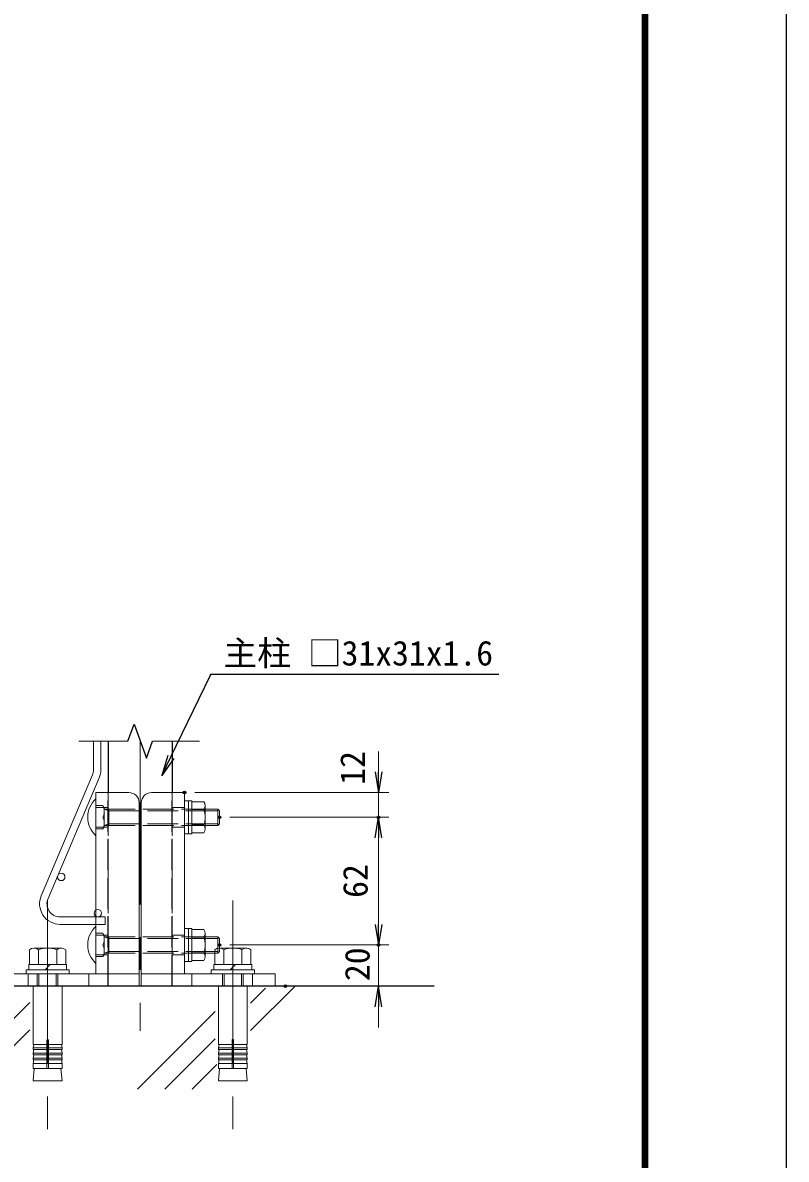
# Model space of a CAD drawing. Units: millimetres, scale not verified. Extents: x -4200 to 4200, y -2970 to 2970.
# Drawn here: x 2717 to 4200, y -886 to 1322 of the extents above; entities that cross this region are included whole.
import ezdxf
from ezdxf.enums import TextEntityAlignment as Align

# ---------------------------------------------------------------- set-up
doc = ezdxf.new("R2010")
doc.units = ezdxf.units.MM
doc.header["$LTSCALE"] = 10
doc.header["$PDMODE"] = 32
doc.header["$PDSIZE"] = 5
doc.linetypes.add('DASHED', pattern=[7.5, 6, -1.5])
doc.linetypes.add('USER1', pattern=[50.8, 31.75, -6.35, 6.35, -6.35])
for name, color, linetype, lineweight in [('0-0_D-TTL', 7, 'Continuous', 25), ('0-2_D-BGD', 7, 'Continuous', 25), ('0-3_D-BMK', 2, 'USER1', 13), ('0-4_D-STR3', 3, 'Continuous', 13), ('0-5_D-STR-DIM', 7, 'Continuous', 13), ('0-6_D-STR1', 1, 'Continuous', 25), ('0-7_D-STR2', 7, 'Continuous', 13), ('0-8_D-DCR-HCH', 7, 'Continuous', 13), ('0-9_0', 7, 'Continuous', 25), ('0-B_D-STR-TXT', 7, 'Continuous', 25)]:
    doc.layers.add(name, color=color, linetype=linetype, lineweight=lineweight)
doc.layers.add('0-A_Defpoints', color=7, linetype='Continuous')
doc.styles.add('ＭＳ ゴシック', font='')
doc.styles.get('ＭＳ ゴシック').set_extended_font_data('MS Gothic')

# ---------------------------------------------------------------- blocks, each defined once
blk = doc.blocks.new('ベースプレート部品\u3000側面図')
at = {"layer": '0-4_D-STR3'}
for p, q in [((39172.31, 25706.48), (39012.31, 25706.48)), ((39012.31, 25706.48), (39012.31, 24826.48)), ((39222.31, 24766.48), (39222.31, 25656.48)), ((39222.31, 24826.48), (38572.31, 24826.48)), ((38572.31, 24826.48), (38572.31, 24766.48)), ((39222.31, 24766.48), (38572.31, 24766.48))]:
    blk.add_line(p, q, dxfattribs=at)
at = {"layer": '0-4_D-STR3', "linetype": 'DASHED'}
for p, q in [((39072.31, 25706.48), (39072.31, 24826.48)), ((39072.31, 25633.98), (39012.31, 25633.98)), ((39072.31, 25538.98), (39012.31, 25538.98)), ((39072.31, 25013.98), (39012.31, 25013.98)), ((39072.31, 24918.98), (39012.31, 24918.98)), ((38682.31, 24826.48), (38682.31, 24766.48)), ((38977.31, 24826.48), (38977.31, 24766.48))]:
    blk.add_line(p, q, dxfattribs=at)
at = {"layer": '0-4_D-STR3'}
blk.add_arc((39172.31, 25656.48), 50, 0, 90, dxfattribs=at)
blk = doc.blocks.new('_Open')
at = {"layer": '0-9_0'}
blk.add_line((-10, 1.667), (0, 0), dxfattribs=at)
blk.add_lwpolyline([(-10, -1.667), (0, 0), (-10, 0)], dxfattribs=at)
blk = doc.blocks.new('BREAK')
at = {"layer": '0-9_0'}
for p, q in [((352.4, 128.3), (0, 256.5)), ((-352.4, -128.3), (352.4, 128.3)), ((0, -256.5), (-352.4, -128.3))]:
    blk.add_line(p, q, dxfattribs=at)
blk = doc.blocks.new('MLeader11')
at = {"layer": '0-5_D-STR-DIM', "lineweight": 25}
blk.add_line((3010.33, -107.27), (2986.91, -140.38), dxfattribs=at)
for points in [[(3004.32, -104.36), (3081.17, 54.57), (3081.17, 56.37), (3641.93, 56.37)], [(2998.32, -101.46), (2986.91, -140.38), (3004.32, -104.36)]]:
    blk.add_lwpolyline(points, dxfattribs=at)

msp = doc.modelspace()

# ---------------------------------------------------------------- linework, layer by layer
at = {"layer": '0-0_D-TTL', "color": 2}
msp.add_lwpolyline([(-4199.62, 2970), (4200.38, 2970), (4200.38, -2970), (-4199.62, -2970)], close=True, dxfattribs=at)
at = {"layer": '0-0_D-TTL'}
for points in [[(-3929.62, 2750), (3930.38, 2750), (3930.38, -2750), (-3929.62, -2750)], [(-3927.12, 2747.5), (3927.88, 2747.5), (3927.88, -2747.5), (-3927.12, -2747.5)], [(-3924.62, 2745), (3925.38, 2745), (3925.38, -2745), (-3924.62, -2745)], [(-3922.12, 2742.5), (3922.88, 2742.5), (3922.88, -2742.5), (-3922.12, -2742.5)], [(-3919.62, 2740), (3920.38, 2740), (3920.38, -2740), (-3919.62, -2740)]]:
    msp.add_lwpolyline(points, close=True, dxfattribs=at)
at = {"layer": '0-2_D-BGD'}
msp.add_line((3516.35, -549.65), (2506.43, -549.65), dxfattribs=at)
at = {"layer": '0-3_D-BMK'}
for p, q in [((2944.92, -73.78), (2944.92, -636.66)), ((2764.93, -383.25), (2764.93, -875.27)), ((3124.9, -383.25), (3124.9, -875.27))]:
    msp.add_line(p, q, dxfattribs=at)
at = {"layer": '0-4_D-STR3'}
for p, q in [((2858.92, -257.65), (2858.92, -185.65)), ((3038.92, -189.65), (3038.92, -253.65)), ((3045.32, -189.65), (3038.92, -189.65)), ((3045.32, -191.65), (3045.32, -251.65)), ((3045.32, -191.65), (3068.52, -191.65)), ((3071.32, -198.54), (3071.32, -244.72)), ((3045.32, -206.65), (3068.52, -206.65)), ((3071.32, -205.64), (3095.72, -205.64)), ((3071.32, -208.83), (3095.72, -208.83)), ((3095.72, -237.63), (3095.72, -205.63)), ((3095.72, -205.63), (3098.92, -208.83)), ((3098.92, -234.43), (3098.92, -208.83)), ((3045.32, -236.65), (3068.52, -236.65)), ((3071.32, -234.43), (3095.72, -234.43)), ((3071.32, -237.63), (3095.72, -237.63)), ((3095.72, -237.63), (3098.92, -234.43)), ((3045.32, -251.65), (3068.52, -251.65)), ((2858.92, -505.65), (2858.92, -433.65)), ((3038.92, -437.65), (3038.92, -501.65)), ((3045.32, -437.65), (3038.92, -437.65)), ((3045.32, -439.65), (3045.32, -499.65)), ((3045.32, -439.65), (3068.52, -439.65)), ((3045.32, -454.65), (3068.52, -454.65)), ((3071.32, -446.54), (3071.32, -492.72)), ((3071.32, -453.64), (3095.72, -453.64)), ((3071.32, -456.83), (3095.72, -456.83)), ((3095.72, -485.63), (3095.72, -453.63)), ((3095.72, -453.63), (3098.92, -456.83)), ((3098.92, -482.43), (3098.92, -456.83)), ((2729.74, -507.65), (2729.74, -478.85)), ((2792.64, -475.65), (2738.14, -475.65)), ((2747.34, -478.85), (2747.34, -507.65)), ((2782.54, -478.85), (2782.54, -507.65)), ((2800.14, -507.65), (2800.14, -478.85)), ((3045.32, -484.65), (3068.52, -484.65)), ((3071.32, -482.43), (3095.72, -482.43)), ((3071.32, -485.63), (3095.72, -485.63)), ((3089.71, -507.65), (3089.71, -478.85)), ((3095.72, -485.63), (3098.92, -482.43)), ((3152.61, -475.65), (3098.11, -475.65)), ((3107.31, -478.85), (3107.31, -507.65)), ((3142.51, -478.85), (3142.51, -507.65)), ((3160.11, -507.65), (3160.11, -478.85)), ((2759.94, -517.65), (2769.94, -507.65)), ((3045.32, -499.65), (3068.52, -499.65)), ((3119.91, -517.65), (3129.91, -507.65)), ((2744.94, -549.65), (2744.94, -525.65)), ((2748.14, -549.65), (2748.14, -525.65)), ((2781.74, -549.65), (2781.74, -525.65)), ((2784.94, -549.65), (2784.94, -525.65)), ((3104.91, -549.65), (3104.91, -525.65)), ((3108.11, -549.65), (3108.11, -525.65)), ((3141.71, -549.65), (3141.71, -525.65)), ((3144.91, -549.65), (3144.91, -525.65)), ((2763.44, -654.49), (2763.44, -709.65)), ((2766.44, -654.49), (2766.44, -709.65)), ((3123.41, -654.49), (3123.41, -709.65)), ((3126.41, -654.49), (3126.41, -709.65)), ((2763.44, -679.65), (2736.11, -679.65)), ((2763.44, -669.65), (2736.94, -669.65)), ((2766.44, -669.65), (2792.94, -669.65)), ((2766.44, -679.65), (2792.94, -679.65)), ((3123.41, -679.65), (3096.08, -679.65)), ((3123.41, -669.65), (3096.91, -669.65)), ((3126.41, -669.65), (3152.91, -669.65)), ((3126.41, -679.65), (3152.91, -679.65)), ((2763.44, -689.65), (2736.94, -689.65)), ((2763.44, -699.65), (2736.94, -699.65)), ((2766.44, -689.65), (2792.94, -689.65)), ((2766.44, -699.65), (2792.94, -699.65)), ((3123.41, -689.65), (3096.91, -689.65)), ((3123.41, -699.65), (3096.91, -699.65)), ((3126.41, -689.65), (3152.91, -689.65)), ((3126.41, -699.65), (3152.91, -699.65))]:
    msp.add_line(p, q, dxfattribs=at)
at = {"layer": '0-4_D-STR3', "linetype": 'DASHED'}
for p, q in [((2858.92, -199.05), (2872.52, -199.05)), ((2872.52, -199.05), (2874.92, -203.21)), ((2874.92, -240.09), (2874.92, -203.21)), ((2874.92, -205.65), (3071.32, -205.63)), ((2874.92, -205.65), (2883.72, -208.85)), ((2883.72, -237.65), (2883.72, -205.65)), ((2883.72, -208.85), (3071.32, -208.83)), ((2872.52, -244.25), (2874.92, -240.09)), ((2874.92, -237.65), (2883.72, -234.45)), ((2874.92, -237.65), (3071.32, -237.63)), ((2883.72, -234.45), (3071.32, -234.43)), ((2858.92, -244.25), (2872.52, -244.25)), ((2858.92, -447.05), (2872.52, -447.05)), ((2872.52, -447.05), (2874.92, -451.21)), ((2874.92, -488.09), (2874.92, -451.21)), ((2874.92, -453.65), (3071.32, -453.63)), ((2874.92, -453.65), (2883.72, -456.85)), ((2883.72, -485.65), (2883.72, -453.65)), ((2883.72, -456.85), (3071.32, -456.83)), ((2874.92, -485.65), (2883.72, -482.45)), ((2874.92, -485.65), (3071.32, -485.63)), ((2883.72, -482.45), (3071.32, -482.43)), ((2858.92, -492.25), (2872.52, -492.25)), ((2872.52, -492.25), (2874.92, -488.09))]:
    msp.add_line(p, q, dxfattribs=at)
at = {"layer": '0-4_D-STR3'}
for points in [[(3038.92, -189.65), (3038.92, -253.65), (3030.92, -253.65), (3030.92, -189.65)], [(3038.92, -437.65), (3038.92, -501.65), (3030.92, -501.65), (3030.92, -437.65)], [(2806.94, -517.65), (2806.94, -525.65), (2722.94, -525.65), (2722.94, -517.65)], [(3166.91, -517.65), (3166.91, -525.65), (3082.91, -525.65), (3082.91, -517.65)]]:
    msp.add_lwpolyline(points, close=True, dxfattribs=at)
for points in [[(3045.32, -189.65), (3045.32, -253.65), (3038.92, -253.65)], [(3045.32, -437.65), (3045.32, -501.65), (3038.92, -501.65)], [(2728.14, -517.65), (2728.14, -507.65), (2801.74, -507.65), (2801.74, -517.65)], [(3088.11, -517.65), (3088.11, -507.65), (3161.71, -507.65), (3161.71, -517.65)], [(2766.44, -662.99), (2792.94, -662.99), (2792.94, -549.65), (2736.94, -549.65), (2736.94, -662.99), (2763.44, -662.99)], [(3126.41, -662.99), (3152.91, -662.99), (3152.91, -549.65), (3096.91, -549.65), (3096.91, -662.99), (3123.41, -662.99)], [(2738.19, -662.99), (2736.94, -669.65), (2736.94, -672.99), (2763.44, -672.99)], [(2738.19, -672.99), (2736.94, -679.65), (2736.94, -682.99), (2763.44, -682.99)], [(2738.19, -682.99), (2736.94, -689.65), (2736.94, -692.99), (2763.44, -692.99)], [(2791.69, -662.99), (2792.94, -669.65), (2792.94, -672.99), (2766.44, -672.99)], [(2791.69, -672.99), (2792.94, -679.65), (2792.94, -682.99), (2766.44, -682.99)], [(2791.69, -682.99), (2792.94, -689.65), (2792.94, -692.99), (2766.44, -692.99)], [(3098.16, -662.99), (3096.91, -669.65), (3096.91, -672.99), (3123.41, -672.99)], [(3098.16, -672.99), (3096.91, -679.65), (3096.91, -682.99), (3123.41, -682.99)], [(3098.16, -682.99), (3096.91, -689.65), (3096.91, -692.99), (3123.41, -692.99)], [(3151.66, -662.99), (3152.91, -669.65), (3152.91, -672.99), (3126.41, -672.99)], [(3151.66, -672.99), (3152.91, -679.65), (3152.91, -682.99), (3126.41, -682.99)], [(3151.66, -682.99), (3152.91, -689.65), (3152.91, -692.99), (3126.41, -692.99)], [(2791.69, -692.99), (2792.94, -699.65), (2792.94, -709.65), (2736.94, -709.65), (2736.94, -699.65), (2738.19, -692.99)], [(3151.66, -692.99), (3152.91, -699.65), (3152.91, -709.65), (3096.91, -709.65), (3096.91, -699.65), (3098.16, -692.99)], [(2790.84, -709.65), (2792.94, -733.65), (2736.94, -733.65), (2739.04, -709.65)], [(2792.94, -709.65), (2766.19, -709.65), (2736.94, -709.65)], [(3150.81, -709.65), (3152.91, -733.65), (3096.91, -733.65), (3099.01, -709.65)], [(3152.91, -709.65), (3126.16, -709.65), (3096.91, -709.65)]]:
    msp.add_lwpolyline(points, dxfattribs=at)
for centre, radius, start, end in [((2891.42, -221.65), 48.5, 132.07502, 227.92498), ((3059.94, -199.15), 11.39, 318.83491, 41.16509), ((3029.74, -221.65), 41.58, 338.85295, 21.14705), ((3059.93, -244.15), 11.4, 318.86505, 41.13495), ((2891.42, -469.65), 48.5, 132.07502, 227.92498), ((3059.94, -447.15), 11.39, 318.83491, 41.16509), ((3029.74, -469.65), 41.58, 338.85295, 21.14705), ((2738.54, -489.33), 13.68, 49.96723, 130.03277), ((2764.94, -525.65), 50, 69.39031, 110.60969), ((2791.34, -489.09), 13.5, 49.3117, 130.6883), ((3059.93, -492.15), 11.4, 318.86505, 41.13495), ((3098.51, -489.33), 13.68, 49.96723, 130.03277), ((3124.91, -525.65), 50, 69.39031, 110.60969), ((3151.31, -489.09), 13.5, 49.3117, 130.6883), ((2764.94, -654.49), 1.5, 0, 180), ((3124.91, -654.49), 1.5, 0, 180)]:
    msp.add_arc(centre, radius, start, end, dxfattribs=at)
at = {"layer": '0-4_D-STR3', "linetype": 'DASHED'}
for centre, radius, start, end in [((2846.91, -210.35), 27.99, 336.18668, 23.81332), ((2847.12, -232.95), 27.8, 336.0128, 23.9872), ((2846.91, -458.35), 27.99, 336.18668, 23.81332), ((2847.12, -480.95), 27.8, 336.0128, 23.9872)]:
    msp.add_arc(centre, radius, start, end, dxfattribs=at)
at = {"layer": '0-5_D-STR-DIM'}
for p, q in [((3408.07, -133.65), (3408.07, -93.65)), ((3050.92, -173.65), (3428.07, -173.65)), ((3408.07, -173.65), (3408.07, -221.65)), ((3118.93, -221.65), (3428.07, -221.65)), ((3118.93, -221.65), (3428.07, -221.65)), ((3408.07, -261.65), (3408.07, -429.65)), ((3408.07, -261.65), (3408.07, -301.65)), ((3408.07, -429.65), (3408.07, -389.65)), ((3118.93, -469.65), (3428.07, -469.65)), ((3118.93, -469.65), (3428.07, -469.65)), ((3408.07, -549.65), (3408.07, -469.65)), ((3246.92, -549.65), (3428.07, -549.65)), ((3408.07, -589.65), (3408.07, -629.65))]:
    msp.add_line(p, q, dxfattribs=at)
at = {"layer": '0-6_D-STR1'}
for p, q in [((2882.92, -73.78), (2882.92, -173.65)), ((3006.92, -73.78), (3006.92, -173.65))]:
    msp.add_line(p, q, dxfattribs=at)
at = {"layer": '0-6_D-STR1', "linetype": 'DASHED'}
for p, q in [((2882.92, -549.65), (2882.92, -173.65)), ((3006.92, -549.65), (3006.92, -173.65))]:
    msp.add_line(p, q, dxfattribs=at)
at = {"layer": '0-7_D-STR2'}
for p, q in [((2854.12, -129.41), (2854.12, -73.78)), ((2868.52, -129.41), (2868.52, -73.78)), ((2752.5, -374.02), (2852.08, -139.42)), ((2765.75, -379.65), (2865.34, -145.04)), ((2876.52, -415.25), (2789.32, -415.25)), ((2876.52, -415.25), (2876.52, -429.65)), ((2876.52, -429.65), (2789.32, -429.65))]:
    msp.add_line(p, q, dxfattribs=at)
for centre in [(2791.45, -337.55), (2862.52, -408.05)]:
    msp.add_circle(centre, 7.2, dxfattribs=at)
for centre, radius, start, end in [((2828.52, -129.41), 25.6, 337, 0), ((2828.52, -129.41), 40, 337, 0), ((2789.32, -389.65), 40, 157, 270), ((2789.32, -389.65), 25.6, 157, 270)]:
    msp.add_arc(centre, radius, start, end, dxfattribs=at)
at = {"layer": '0-8_D-DCR-HCH'}
for p, q in [((2825.92, -73.78), (2920.98, -73.78)), ((2968.86, -73.78), (3059.79, -73.78)), ((3159.48, -635.87), (3245.69, -549.65)), ((3159.48, -582.83), (3188.58, -553.73)), ((2562.33, -749.65), (2730.26, -581.71)), ((2939.62, -749.65), (3090.28, -599)), ((2615.36, -749.65), (2730.26, -634.75)), ((2992.66, -749.65), (3090.28, -652.03)), ((3045.69, -749.65), (3093.54, -701.8))]:
    msp.add_line(p, q, dxfattribs=at)
at = {"layer": '0-A_Defpoints'}
for p in [(3030.92, -173.65), (3098.93, -221.65), (3408.07, -221.65), (3098.93, -469.65), (3408.07, -469.65), (3408.07, -469.65), (3226.92, -549.65)]:
    msp.add_point(p, dxfattribs=at)

# ---------------------------------------------------------------- block references
at = {"layer": '0-5_D-STR-DIM'}
msp.add_blockref('MLeader11', (0, 0), dxfattribs=at)
at = {"layer": '0-5_D-STR-DIM', "xscale": 4, "yscale": 4}
for p, rotation in [((3408.07, -173.65), 270), ((3408.07, -221.65), 90), ((3408.07, -221.65), 90), ((3408.07, -469.65), 270), ((3408.07, -469.65), 270), ((3408.07, -549.65), 90)]:
    msp.add_blockref('_Open', p, dxfattribs=dict(at, rotation=rotation))
at = {"layer": '0-5_D-STR-DIM', "yscale": 0.4}
for p, xscale in [((-12746.01, -10456.24), 0.4), ((18635.84, -10456.24), -0.4)]:
    msp.add_blockref('ベースプレート部品\u3000側面図', p, dxfattribs=dict(at, xscale=xscale))
at = {"layer": '0-8_D-DCR-HCH', "xscale": 0.09333333, "yscale": 0.09333333, "rotation": 270}
msp.add_blockref('BREAK', (2944.92, -73.78), dxfattribs=at)

# ---------------------------------------------------------------- texts
at = {"layer": '0-5_D-STR-DIM', "style": 'ＭＳ ゴシック'}
for s, p in [('12', (3395.91, -158.49)), ('62', (3401.32, -378.13)), ('20', (3405.04, -539.81))]:
    msp.add_text(s, height=48.09, rotation=90, dxfattribs=at).set_placement(p, align=Align.BOTTOM_LEFT)
at = {"layer": '0-B_D-STR-TXT', "style": 'ＭＳ ゴシック'}
msp.add_text('主柱 □31x31x1.6', height=48.09, dxfattribs=at).set_placement((3106.66, 58.69), align=Align.BOTTOM_LEFT)

doc.saveas('drawing.dxf')
